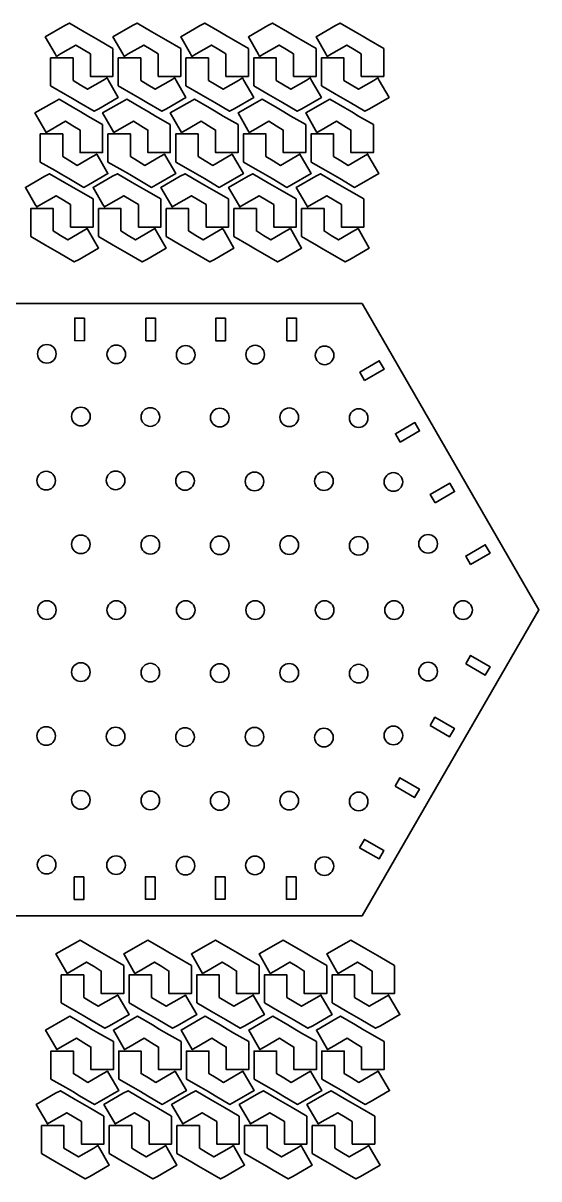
# Model space of a CAD drawing. Header units: inches. Extents: x 11 to 1716, y -770 to -4.
# Drawn here: x 725.7 to 886.3, y -748.4 to -388.7 of the extents above; entities that cross this region are included whole.
import ezdxf

# ---------------------------------------------------------------- set-up
doc = ezdxf.new("R2010")
doc.units = ezdxf.units.IN
doc.header["$MEASUREMENT"] = 0
doc.layers.add('Capa 1', color=7, linetype='Continuous')

msp = doc.modelspace()

# ---------------------------------------------------------------- linework, layer by layer
at = {"layer": 'Capa 1', "color": 250, "lineweight": 35, "true_color": 0x1c1c1b}
for points in [[(753.66, -396.54), (753.66, -405.27), (746.66, -405.27), (746.66, -398.27), (744.43, -396.91), (742.14, -395.51), (737.36, -398.27), (736.08, -399.01), (735.65, -398.27), (732.58, -392.95), (738.64, -389.45), (740.11, -388.67), (744.73, -391.38), (746.89, -392.64), (749.06, -393.89), (753.66, -396.54)], [(774.75, -396.54), (774.75, -405.27), (767.75, -405.27), (767.75, -398.27), (765.51, -396.91), (763.23, -395.51), (758.44, -398.27), (757.16, -399.01), (756.73, -398.27), (753.66, -392.95), (759.73, -389.45), (761.2, -388.67), (765.81, -391.38), (767.98, -392.64), (770.15, -393.89), (774.75, -396.54)], [(795.83, -396.54), (795.83, -405.27), (788.83, -405.27), (788.83, -398.27), (786.6, -396.91), (784.31, -395.51), (779.53, -398.27), (778.25, -399.01), (777.82, -398.27), (774.75, -392.95), (780.81, -389.45), (782.28, -388.67), (786.9, -391.38), (789.07, -392.64), (791.23, -393.89), (795.83, -396.54)], [(816.92, -396.54), (816.92, -405.27), (809.92, -405.27), (809.92, -398.27), (807.69, -396.91), (805.4, -395.51), (800.62, -398.27), (799.33, -399.01), (798.9, -398.27), (795.83, -392.95), (801.9, -389.45), (803.37, -388.67), (807.99, -391.38), (810.15, -392.64), (812.32, -393.89), (816.92, -396.54)], [(838, -396.54), (838, -405.27), (831, -405.27), (831, -398.27), (828.77, -396.91), (826.48, -395.51), (821.7, -398.27), (820.42, -399.01), (819.99, -398.27), (816.92, -392.95), (822.98, -389.45), (824.45, -388.67), (829.07, -391.38), (831.24, -392.64), (833.4, -393.89), (838, -396.54)], [(734.24, -408.22), (734.24, -399.49), (741.24, -399.49), (741.24, -406.49), (743.48, -407.85), (745.76, -409.25), (750.55, -406.49), (751.83, -405.75), (752.26, -406.49), (755.33, -411.81), (749.26, -415.31), (747.79, -416.09), (743.18, -413.38), (741.01, -412.13), (738.84, -410.88), (734.24, -408.22)], [(755.33, -408.22), (755.33, -399.49), (762.33, -399.49), (762.33, -406.49), (764.56, -407.85), (766.85, -409.25), (771.63, -406.49), (772.91, -405.75), (773.34, -406.49), (776.41, -411.81), (770.35, -415.31), (768.88, -416.09), (764.26, -413.38), (762.1, -412.13), (759.93, -410.88), (755.33, -408.22)], [(776.41, -408.22), (776.41, -399.49), (783.41, -399.49), (783.41, -406.49), (785.65, -407.85), (787.94, -409.25), (792.72, -406.49), (794, -405.75), (794.43, -406.49), (797.5, -411.81), (791.44, -415.31), (789.96, -416.09), (785.35, -413.38), (783.18, -412.13), (781.01, -410.88), (776.41, -408.22)], [(797.5, -408.22), (797.5, -399.49), (804.5, -399.49), (804.5, -406.49), (806.73, -407.85), (809.02, -409.25), (813.8, -406.49), (815.09, -405.75), (815.51, -406.49), (818.59, -411.81), (812.52, -415.31), (811.05, -416.09), (806.43, -413.38), (804.27, -412.13), (802.1, -410.88), (797.5, -408.22)], [(818.59, -408.22), (818.59, -399.49), (825.58, -399.49), (825.58, -406.49), (827.82, -407.85), (830.11, -409.25), (834.89, -406.49), (836.17, -405.75), (836.6, -406.49), (839.67, -411.81), (833.61, -415.31), (832.14, -416.09), (827.52, -413.38), (825.35, -412.13), (823.19, -410.88), (818.59, -408.22)], [(750.44, -420.23), (750.44, -428.96), (743.44, -428.96), (743.44, -421.96), (741.21, -420.6), (738.92, -419.2), (734.14, -421.96), (732.86, -422.7), (732.43, -421.96), (729.36, -416.64), (735.42, -413.14), (736.89, -412.36), (741.51, -415.08), (743.68, -416.33), (745.84, -417.58), (750.44, -420.23)], [(771.53, -420.23), (771.53, -428.96), (764.53, -428.96), (764.53, -421.96), (762.3, -420.6), (760.01, -419.2), (755.23, -421.96), (753.94, -422.7), (753.52, -421.96), (750.44, -416.64), (756.51, -413.14), (757.98, -412.36), (762.6, -415.08), (764.76, -416.33), (766.93, -417.58), (771.53, -420.23)], [(792.61, -420.23), (792.61, -428.96), (785.61, -428.96), (785.61, -421.96), (783.38, -420.6), (781.09, -419.2), (776.31, -421.96), (775.03, -422.7), (774.6, -421.96), (771.53, -416.64), (777.59, -413.14), (779.06, -412.36), (783.68, -415.08), (785.85, -416.33), (788.01, -417.58), (792.61, -420.23)], [(813.7, -420.23), (813.7, -428.96), (806.7, -428.96), (806.7, -421.96), (804.47, -420.6), (802.18, -419.2), (797.4, -421.96), (796.11, -422.7), (795.69, -421.96), (792.61, -416.64), (798.68, -413.14), (800.15, -412.36), (804.77, -415.08), (806.93, -416.33), (809.1, -417.58), (813.7, -420.23)], [(834.78, -420.23), (834.78, -428.96), (827.79, -428.96), (827.79, -421.96), (825.55, -420.6), (823.26, -419.2), (818.48, -421.96), (817.2, -422.7), (816.77, -421.96), (813.7, -416.64), (819.76, -413.14), (821.23, -412.36), (825.85, -415.08), (828.02, -416.33), (830.18, -417.58), (834.78, -420.23)], [(731.02, -431.92), (731.02, -423.18), (738.02, -423.18), (738.02, -430.18), (740.26, -431.55), (742.55, -432.94), (747.33, -430.18), (748.61, -429.44), (749.04, -430.18), (752.11, -435.5), (746.05, -439), (744.57, -439.79), (739.96, -437.07), (737.79, -435.82), (735.62, -434.57), (731.02, -431.92)], [(752.11, -431.92), (752.11, -423.18), (759.11, -423.18), (759.11, -430.18), (761.34, -431.55), (763.63, -432.94), (768.41, -430.18), (769.7, -429.44), (770.12, -430.18), (773.2, -435.5), (767.13, -439), (765.66, -439.79), (761.04, -437.07), (758.88, -435.82), (756.71, -434.57), (752.11, -431.92)], [(773.2, -431.92), (773.2, -423.18), (780.19, -423.18), (780.19, -430.18), (782.43, -431.55), (784.72, -432.94), (789.5, -430.18), (790.78, -429.44), (791.21, -430.18), (794.28, -435.5), (788.22, -439), (786.75, -439.79), (782.13, -437.07), (779.96, -435.82), (777.8, -434.57), (773.2, -431.92)], [(794.28, -431.92), (794.28, -423.18), (801.28, -423.18), (801.28, -430.18), (803.51, -431.55), (805.8, -432.94), (810.58, -430.18), (811.87, -429.44), (812.29, -430.18), (815.37, -435.5), (809.3, -439), (807.83, -439.79), (803.21, -437.07), (801.05, -435.82), (798.88, -434.57), (794.28, -431.92)], [(815.37, -431.92), (815.37, -423.18), (822.37, -423.18), (822.37, -430.18), (824.6, -431.55), (826.89, -432.94), (831.67, -430.18), (832.95, -429.44), (833.38, -430.18), (836.45, -435.5), (830.39, -439), (828.92, -439.79), (824.3, -437.07), (822.13, -435.82), (819.97, -434.57), (815.37, -431.92)], [(747.49, -443.41), (747.49, -452.15), (740.49, -452.15), (740.49, -445.15), (738.26, -443.78), (735.97, -442.39), (731.19, -445.15), (729.91, -445.89), (729.48, -445.15), (726.41, -439.83), (732.47, -436.33), (733.94, -435.54), (738.56, -438.26), (740.72, -439.51), (742.89, -440.76), (747.49, -443.41)], [(768.58, -443.41), (768.58, -452.15), (761.58, -452.15), (761.58, -445.15), (759.34, -443.78), (757.05, -442.39), (752.27, -445.15), (750.99, -445.89), (750.56, -445.15), (747.49, -439.83), (753.56, -436.33), (755.03, -435.54), (759.64, -438.26), (761.81, -439.51), (763.98, -440.76), (768.58, -443.41)], [(789.66, -443.41), (789.66, -452.15), (782.66, -452.15), (782.66, -445.15), (780.43, -443.78), (778.14, -442.39), (773.36, -445.15), (772.08, -445.89), (771.65, -445.15), (768.58, -439.83), (774.64, -436.33), (776.11, -435.54), (780.73, -438.26), (782.9, -439.51), (785.06, -440.76), (789.66, -443.41)], [(810.75, -443.41), (810.75, -452.15), (803.75, -452.15), (803.75, -445.15), (801.52, -443.78), (799.23, -442.39), (794.45, -445.15), (793.16, -445.89), (792.73, -445.15), (789.66, -439.83), (795.73, -436.33), (797.2, -435.54), (801.82, -438.26), (803.98, -439.51), (806.15, -440.76), (810.75, -443.41)], [(831.83, -443.41), (831.83, -452.15), (824.83, -452.15), (824.83, -445.15), (822.6, -443.78), (820.31, -442.39), (815.53, -445.15), (814.25, -445.89), (813.82, -445.15), (810.75, -439.83), (816.81, -436.33), (818.28, -435.54), (822.9, -438.26), (825.07, -439.51), (827.23, -440.76), (831.83, -443.41)], [(728.07, -455.1), (728.07, -446.37), (735.07, -446.37), (735.07, -453.37), (737.31, -454.73), (739.59, -456.13), (744.38, -453.37), (745.66, -452.63), (746.09, -453.37), (749.16, -458.69), (743.09, -462.19), (741.62, -462.97), (737.01, -460.25), (734.84, -459), (732.67, -457.75), (728.07, -455.1)], [(749.16, -455.1), (749.16, -446.37), (756.16, -446.37), (756.16, -453.37), (758.39, -454.73), (760.68, -456.13), (765.46, -453.37), (766.74, -452.63), (767.17, -453.37), (770.24, -458.69), (764.18, -462.19), (762.71, -462.97), (758.09, -460.25), (755.92, -459), (753.76, -457.75), (749.16, -455.1)], [(770.24, -455.1), (770.24, -446.37), (777.24, -446.37), (777.24, -453.37), (779.48, -454.73), (781.77, -456.13), (786.55, -453.37), (787.83, -452.63), (788.26, -453.37), (791.33, -458.69), (785.27, -462.19), (783.79, -462.97), (779.18, -460.25), (777.01, -459), (774.84, -457.75), (770.24, -455.1)], [(791.33, -455.1), (791.33, -446.37), (798.33, -446.37), (798.33, -453.37), (800.56, -454.73), (802.85, -456.13), (807.63, -453.37), (808.92, -452.63), (809.34, -453.37), (812.42, -458.69), (806.35, -462.19), (804.88, -462.97), (800.26, -460.25), (798.1, -459), (795.93, -457.75), (791.33, -455.1)], [(812.42, -455.1), (812.42, -446.37), (819.41, -446.37), (819.41, -453.37), (821.65, -454.73), (823.94, -456.13), (828.72, -453.37), (830, -452.63), (830.43, -453.37), (833.5, -458.69), (827.44, -462.19), (825.97, -462.97), (821.35, -460.25), (819.18, -459), (817.02, -457.75), (812.42, -455.1)], [(831.32, -475.98), (886.32, -571.24), (831.32, -666.51), (721.32, -666.51), (666.32, -571.24), (721.32, -475.98), (831.32, -475.98)], [(757, -681.97), (757, -690.7), (750, -690.7), (750, -683.7), (747.76, -682.34), (745.47, -680.94), (740.69, -683.7), (739.41, -684.44), (738.98, -683.7), (735.91, -678.38), (741.98, -674.88), (743.45, -674.1), (748.06, -676.81), (750.23, -678.06), (752.4, -679.31), (757, -681.97)], [(778.08, -681.97), (778.08, -690.7), (771.08, -690.7), (771.08, -683.7), (768.85, -682.34), (766.56, -680.94), (761.78, -683.7), (760.5, -684.44), (760.07, -683.7), (757, -678.38), (763.06, -674.88), (764.53, -674.1), (769.15, -676.81), (771.32, -678.06), (773.48, -679.31), (778.08, -681.97)], [(799.17, -681.97), (799.17, -690.7), (792.17, -690.7), (792.17, -683.7), (789.94, -682.34), (787.65, -680.94), (782.87, -683.7), (781.58, -684.44), (781.15, -683.7), (778.08, -678.38), (784.15, -674.88), (785.62, -674.1), (790.24, -676.81), (792.4, -678.06), (794.57, -679.31), (799.17, -681.97)], [(820.25, -681.97), (820.25, -690.7), (813.25, -690.7), (813.25, -683.7), (811.02, -682.34), (808.73, -680.94), (803.95, -683.7), (802.67, -684.44), (802.24, -683.7), (799.17, -678.38), (805.23, -674.88), (806.7, -674.1), (811.32, -676.81), (813.49, -678.06), (815.65, -679.31), (820.25, -681.97)], [(841.34, -681.97), (841.34, -690.7), (834.34, -690.7), (834.34, -683.7), (832.11, -682.34), (829.82, -680.94), (825.04, -683.7), (823.75, -684.44), (823.33, -683.7), (820.25, -678.38), (826.32, -674.88), (827.79, -674.1), (832.41, -676.81), (834.57, -678.06), (836.74, -679.31), (841.34, -681.97)], [(737.58, -693.65), (737.58, -684.92), (744.58, -684.92), (744.58, -691.92), (746.81, -693.28), (749.1, -694.68), (753.88, -691.92), (755.16, -691.18), (755.59, -691.92), (758.66, -697.24), (752.6, -700.74), (751.13, -701.52), (746.51, -698.8), (744.34, -697.55), (742.18, -696.3), (737.58, -693.65)], [(758.66, -693.65), (758.66, -684.92), (765.66, -684.92), (765.66, -691.92), (767.9, -693.28), (770.19, -694.68), (774.97, -691.92), (776.25, -691.18), (776.68, -691.92), (779.75, -697.24), (773.69, -700.74), (772.21, -701.52), (767.6, -698.8), (765.43, -697.55), (763.26, -696.3), (758.66, -693.65)], [(779.75, -693.65), (779.75, -684.92), (786.75, -684.92), (786.75, -691.92), (788.98, -693.28), (791.27, -694.68), (796.05, -691.92), (797.34, -691.18), (797.76, -691.92), (800.83, -697.24), (794.77, -700.74), (793.3, -701.52), (788.68, -698.8), (786.52, -697.55), (784.35, -696.3), (779.75, -693.65)], [(800.83, -693.65), (800.83, -684.92), (807.83, -684.92), (807.83, -691.92), (810.07, -693.28), (812.36, -694.68), (817.14, -691.92), (818.42, -691.18), (818.85, -691.92), (821.92, -697.24), (815.86, -700.74), (814.39, -701.52), (809.77, -698.8), (807.6, -697.55), (805.44, -696.3), (800.83, -693.65)], [(821.92, -693.65), (821.92, -684.92), (828.92, -684.92), (828.92, -691.92), (831.15, -693.28), (833.44, -694.68), (838.22, -691.92), (839.51, -691.18), (839.93, -691.92), (843.01, -697.24), (836.94, -700.74), (835.47, -701.52), (830.85, -698.8), (828.69, -697.55), (826.52, -696.3), (821.92, -693.65)], [(753.78, -705.66), (753.78, -714.39), (746.78, -714.39), (746.78, -707.39), (744.55, -706.03), (742.26, -704.63), (737.48, -707.39), (736.19, -708.13), (735.76, -707.39), (732.69, -702.07), (738.76, -698.57), (740.23, -697.79), (744.85, -700.5), (747.01, -701.76), (749.18, -703), (753.78, -705.66)], [(774.86, -705.66), (774.86, -714.39), (767.86, -714.39), (767.86, -707.39), (765.63, -706.03), (763.34, -704.63), (758.56, -707.39), (757.28, -708.13), (756.85, -707.39), (753.78, -702.07), (759.84, -698.57), (761.31, -697.79), (765.93, -700.5), (768.1, -701.76), (770.26, -703), (774.86, -705.66)], [(795.95, -705.66), (795.95, -714.39), (788.95, -714.39), (788.95, -707.39), (786.72, -706.03), (784.43, -704.63), (779.65, -707.39), (778.36, -708.13), (777.94, -707.39), (774.86, -702.07), (780.93, -698.57), (782.4, -697.79), (787.02, -700.5), (789.18, -701.76), (791.35, -703), (795.95, -705.66)], [(817.03, -705.66), (817.03, -714.39), (810.04, -714.39), (810.04, -707.39), (807.8, -706.03), (805.51, -704.63), (800.73, -707.39), (799.45, -708.13), (799.02, -707.39), (795.95, -702.07), (802.01, -698.57), (803.48, -697.79), (808.1, -700.5), (810.27, -701.76), (812.43, -703), (817.03, -705.66)], [(838.12, -705.66), (838.12, -714.39), (831.12, -714.39), (831.12, -707.39), (828.89, -706.03), (826.6, -704.63), (821.82, -707.39), (820.53, -708.13), (820.11, -707.39), (817.03, -702.07), (823.1, -698.57), (824.57, -697.79), (829.19, -700.5), (831.35, -701.76), (833.52, -703), (838.12, -705.66)], [(734.36, -717.34), (734.36, -708.61), (741.36, -708.61), (741.36, -715.61), (743.59, -716.97), (745.88, -718.37), (750.66, -715.61), (751.95, -714.87), (752.37, -715.61), (755.45, -720.93), (749.38, -724.43), (747.91, -725.21), (743.29, -722.5), (741.13, -721.24), (738.96, -720), (734.36, -717.34)], [(755.45, -717.34), (755.45, -708.61), (762.44, -708.61), (762.44, -715.61), (764.68, -716.97), (766.97, -718.37), (771.75, -715.61), (773.03, -714.87), (773.46, -715.61), (776.53, -720.93), (770.47, -724.43), (769, -725.21), (764.38, -722.5), (762.21, -721.24), (760.05, -720), (755.45, -717.34)], [(776.53, -717.34), (776.53, -708.61), (783.53, -708.61), (783.53, -715.61), (785.76, -716.97), (788.05, -718.37), (792.83, -715.61), (794.12, -714.87), (794.54, -715.61), (797.62, -720.93), (791.55, -724.43), (790.08, -725.21), (785.46, -722.5), (783.3, -721.24), (781.13, -720), (776.53, -717.34)], [(797.62, -717.34), (797.62, -708.61), (804.62, -708.61), (804.62, -715.61), (806.85, -716.97), (809.14, -718.37), (813.92, -715.61), (815.2, -714.87), (815.63, -715.61), (818.7, -720.93), (812.64, -724.43), (811.17, -725.21), (806.55, -722.5), (804.38, -721.24), (802.22, -720), (797.62, -717.34)], [(818.7, -717.34), (818.7, -708.61), (825.7, -708.61), (825.7, -715.61), (827.93, -716.97), (830.22, -718.37), (835, -715.61), (836.29, -714.87), (836.71, -715.61), (839.79, -720.93), (833.72, -724.43), (832.25, -725.21), (827.63, -722.5), (825.47, -721.24), (823.3, -720), (818.7, -717.34)], [(750.83, -728.84), (750.83, -737.57), (743.83, -737.57), (743.83, -730.57), (741.59, -729.21), (739.3, -727.81), (734.52, -730.57), (733.24, -731.31), (732.81, -730.57), (729.74, -725.25), (735.8, -721.75), (737.28, -720.97), (741.89, -723.69), (744.06, -724.94), (746.23, -726.19), (750.83, -728.84)], [(771.91, -728.84), (771.91, -737.57), (764.91, -737.57), (764.91, -730.57), (762.68, -729.21), (760.39, -727.81), (755.61, -730.57), (754.33, -731.31), (753.9, -730.57), (750.83, -725.25), (756.89, -721.75), (758.36, -720.97), (762.98, -723.69), (765.15, -724.94), (767.31, -726.19), (771.91, -728.84)], [(793, -728.84), (793, -737.57), (786, -737.57), (786, -730.57), (783.77, -729.21), (781.48, -727.81), (776.7, -730.57), (775.41, -731.31), (774.98, -730.57), (771.91, -725.25), (777.98, -721.75), (779.45, -720.97), (784.06, -723.69), (786.23, -724.94), (788.4, -726.19), (793, -728.84)], [(814.08, -728.84), (814.08, -737.57), (807.08, -737.57), (807.08, -730.57), (804.85, -729.21), (802.56, -727.81), (797.78, -730.57), (796.5, -731.31), (796.07, -730.57), (793, -725.25), (799.06, -721.75), (800.53, -720.97), (805.15, -723.69), (807.32, -724.94), (809.48, -726.19), (814.08, -728.84)], [(835.17, -728.84), (835.17, -737.57), (828.17, -737.57), (828.17, -730.57), (825.94, -729.21), (823.65, -727.81), (818.87, -730.57), (817.58, -731.31), (817.16, -730.57), (814.08, -725.25), (820.15, -721.75), (821.62, -720.97), (826.24, -723.69), (828.4, -724.94), (830.57, -726.19), (835.17, -728.84)], [(731.41, -740.53), (731.41, -731.79), (738.41, -731.79), (738.41, -738.79), (740.64, -740.15), (742.93, -741.55), (747.71, -738.79), (748.99, -738.05), (749.42, -738.79), (752.49, -744.11), (746.43, -747.61), (744.96, -748.4), (740.34, -745.68), (738.17, -744.43), (736.01, -743.18), (731.41, -740.53)], [(752.49, -740.53), (752.49, -731.79), (759.49, -731.79), (759.49, -738.79), (761.73, -740.15), (764.02, -741.55), (768.8, -738.79), (770.08, -738.05), (770.51, -738.79), (773.58, -744.11), (767.52, -747.61), (766.04, -748.4), (761.43, -745.68), (759.26, -744.43), (757.09, -743.18), (752.49, -740.53)], [(773.58, -740.53), (773.58, -731.79), (780.58, -731.79), (780.58, -738.79), (782.81, -740.15), (785.1, -741.55), (789.88, -738.79), (791.17, -738.05), (791.59, -738.79), (794.66, -744.11), (788.6, -747.61), (787.13, -748.4), (782.51, -745.68), (780.35, -744.43), (778.18, -743.18), (773.58, -740.53)], [(794.66, -740.53), (794.66, -731.79), (801.66, -731.79), (801.66, -738.79), (803.9, -740.15), (806.19, -741.55), (810.97, -738.79), (812.25, -738.05), (812.68, -738.79), (815.75, -744.11), (809.69, -747.61), (808.21, -748.4), (803.6, -745.68), (801.43, -744.43), (799.27, -743.18), (794.66, -740.53)], [(815.75, -740.53), (815.75, -731.79), (822.75, -731.79), (822.75, -738.79), (824.98, -740.15), (827.27, -741.55), (832.05, -738.79), (833.34, -738.05), (833.76, -738.79), (836.84, -744.11), (830.77, -747.61), (829.3, -748.4), (824.68, -745.68), (822.52, -744.43), (820.35, -743.18), (815.75, -740.53)]]:
    msp.add_lwpolyline(points, dxfattribs=at)
at = {"layer": 'Capa 1', "color": 242, "lineweight": 35, "true_color": 0xe5202d}
for points in [[(744.76, -487.51), (744.76, -480.51), (741.76, -480.5), (741.76, -487.5), (744.76, -487.51)], [(766.92, -487.51), (766.93, -480.51), (763.93, -480.51), (763.92, -487.51), (766.92, -487.51)], [(788.7, -487.52), (788.7, -480.52), (785.7, -480.52), (785.7, -487.52), (788.7, -487.52)], [(810.85, -487.52), (810.85, -480.52), (807.85, -480.52), (807.85, -487.52), (810.85, -487.52)], [(832.05, -499.88), (838.11, -496.38), (836.61, -493.78), (830.55, -497.28), (832.05, -499.88)], [(843.12, -519.08), (849.18, -515.59), (847.68, -512.99), (841.62, -516.48), (843.12, -519.08)], [(853.99, -537.95), (860.06, -534.46), (858.56, -531.86), (852.49, -535.35), (853.99, -537.95)], [(865.05, -557.14), (871.11, -553.64), (869.62, -551.04), (863.55, -554.54), (865.05, -557.14)], [(863.53, -588.09), (869.59, -591.59), (871.09, -588.99), (865.03, -585.49), (863.53, -588.09)], [(852.44, -607.29), (858.5, -610.79), (860, -608.19), (853.94, -604.69), (852.44, -607.29)], [(841.55, -626.15), (847.61, -629.65), (849.11, -627.05), (843.05, -623.55), (841.55, -626.15)], [(830.48, -645.33), (836.54, -648.83), (838.04, -646.23), (831.98, -642.73), (830.48, -645.33)], [(744.61, -654.39), (744.62, -661.39), (741.62, -661.39), (741.61, -654.39), (744.61, -654.39)], [(766.78, -654.38), (766.78, -661.38), (763.78, -661.38), (763.78, -654.38), (766.78, -654.38)], [(788.56, -654.37), (788.56, -661.37), (785.56, -661.38), (785.56, -654.38), (788.56, -654.37)], [(810.71, -654.37), (810.71, -661.37), (807.71, -661.37), (807.71, -654.37), (810.71, -654.37)]]:
    msp.add_lwpolyline(points, dxfattribs=at)
for points in [[(735.96, -491.6), (735.96, -493.2), (734.66, -494.5), (733.06, -494.5), (731.46, -494.5), (730.16, -493.2), (730.16, -491.6), (730.16, -489.99), (731.46, -488.7), (733.06, -488.7), (734.66, -488.7), (735.96, -489.99), (735.96, -491.6)], [(757.59, -491.76), (757.59, -493.36), (756.29, -494.66), (754.69, -494.66), (753.09, -494.66), (751.79, -493.36), (751.79, -491.76), (751.79, -490.16), (753.09, -488.86), (754.69, -488.86), (756.29, -488.86), (757.59, -490.16), (757.59, -491.76)], [(779.22, -491.92), (779.22, -493.52), (777.92, -494.82), (776.32, -494.82), (774.72, -494.82), (773.42, -493.52), (773.42, -491.92), (773.42, -490.32), (774.72, -489.02), (776.32, -489.02), (777.92, -489.02), (779.22, -490.32), (779.22, -491.92)], [(800.85, -491.84), (800.85, -493.44), (799.55, -494.74), (797.95, -494.74), (796.35, -494.74), (795.05, -493.44), (795.05, -491.84), (795.05, -490.24), (796.35, -488.94), (797.95, -488.94), (799.55, -488.94), (800.85, -490.24), (800.85, -491.84)], [(822.48, -492.08), (822.48, -493.68), (821.18, -494.98), (819.58, -494.98), (817.97, -494.98), (816.68, -493.68), (816.68, -492.08), (816.68, -490.48), (817.97, -489.18), (819.58, -489.18), (821.18, -489.18), (822.48, -490.48), (822.48, -492.08)], [(746.58, -511.12), (746.58, -512.72), (745.28, -514.02), (743.68, -514.02), (742.07, -514.02), (740.78, -512.72), (740.78, -511.12), (740.78, -509.52), (742.07, -508.22), (743.68, -508.22), (745.28, -508.22), (746.58, -509.52), (746.58, -511.12)], [(768.21, -511.28), (768.21, -512.88), (766.91, -514.18), (765.31, -514.18), (763.7, -514.18), (762.41, -512.88), (762.41, -511.28), (762.41, -509.68), (763.7, -508.38), (765.31, -508.38), (766.91, -508.38), (768.21, -509.68), (768.21, -511.28)], [(789.83, -511.44), (789.83, -513.04), (788.54, -514.34), (786.93, -514.34), (785.33, -514.34), (784.03, -513.04), (784.03, -511.44), (784.03, -509.84), (785.33, -508.54), (786.93, -508.54), (788.54, -508.54), (789.83, -509.84), (789.83, -511.44)], [(811.46, -511.36), (811.46, -512.96), (810.17, -514.26), (808.56, -514.26), (806.96, -514.26), (805.66, -512.96), (805.66, -511.36), (805.66, -509.76), (806.96, -508.46), (808.56, -508.46), (810.17, -508.46), (811.46, -509.76), (811.46, -511.36)], [(833.09, -511.6), (833.09, -513.2), (831.79, -514.5), (830.19, -514.5), (828.59, -514.5), (827.29, -513.2), (827.29, -511.6), (827.29, -510), (828.59, -508.7), (830.19, -508.7), (831.79, -508.7), (833.09, -510), (833.09, -511.6)], [(735.76, -531.07), (735.76, -532.68), (734.46, -533.97), (732.86, -533.97), (731.25, -533.97), (729.96, -532.68), (729.96, -531.07), (729.96, -529.47), (731.25, -528.17), (732.86, -528.17), (734.46, -528.17), (735.76, -529.47), (735.76, -531.07)], [(757.38, -530.99), (757.38, -532.6), (756.09, -533.89), (754.48, -533.89), (752.88, -533.89), (751.58, -532.6), (751.58, -530.99), (751.58, -529.39), (752.88, -528.09), (754.48, -528.09), (756.09, -528.09), (757.38, -529.39), (757.38, -530.99)], [(779.01, -531.15), (779.01, -532.76), (777.71, -534.05), (776.11, -534.05), (774.51, -534.05), (773.21, -532.76), (773.21, -531.15), (773.21, -529.55), (774.51, -528.25), (776.11, -528.25), (777.71, -528.25), (779.01, -529.55), (779.01, -531.15)], [(800.64, -531.32), (800.64, -532.92), (799.34, -534.22), (797.74, -534.22), (796.14, -534.22), (794.84, -532.92), (794.84, -531.32), (794.84, -529.71), (796.14, -528.42), (797.74, -528.42), (799.34, -528.42), (800.64, -529.71), (800.64, -531.32)], [(822.27, -531.24), (822.27, -532.84), (820.97, -534.14), (819.37, -534.14), (817.77, -534.14), (816.47, -532.84), (816.47, -531.24), (816.47, -529.63), (817.77, -528.34), (819.37, -528.34), (820.97, -528.34), (822.27, -529.63), (822.27, -531.24)], [(843.9, -531.48), (843.9, -533.08), (842.6, -534.38), (841, -534.38), (839.4, -534.38), (838.1, -533.08), (838.1, -531.48), (838.1, -529.88), (839.4, -528.58), (841, -528.58), (842.6, -528.58), (843.9, -529.88), (843.9, -531.48)], [(746.57, -550.89), (746.57, -552.49), (745.27, -553.79), (743.67, -553.79), (742.07, -553.79), (740.77, -552.49), (740.77, -550.89), (740.77, -549.29), (742.07, -547.99), (743.67, -547.99), (745.27, -547.99), (746.57, -549.29), (746.57, -550.89)], [(768.2, -551.05), (768.2, -552.65), (766.9, -553.95), (765.3, -553.95), (763.7, -553.95), (762.4, -552.65), (762.4, -551.05), (762.4, -549.45), (763.7, -548.15), (765.3, -548.15), (766.9, -548.15), (768.2, -549.45), (768.2, -551.05)], [(789.83, -551.21), (789.83, -552.81), (788.53, -554.11), (786.93, -554.11), (785.32, -554.11), (784.03, -552.81), (784.03, -551.21), (784.03, -549.61), (785.32, -548.31), (786.93, -548.31), (788.53, -548.31), (789.83, -549.61), (789.83, -551.21)], [(811.46, -551.13), (811.46, -552.73), (810.16, -554.03), (808.56, -554.03), (806.95, -554.03), (805.66, -552.73), (805.66, -551.13), (805.66, -549.53), (806.95, -548.23), (808.56, -548.23), (810.16, -548.23), (811.46, -549.53), (811.46, -551.13)], [(833.08, -551.37), (833.08, -552.97), (831.79, -554.27), (830.18, -554.27), (828.58, -554.27), (827.28, -552.97), (827.28, -551.37), (827.28, -549.77), (828.58, -548.47), (830.18, -548.47), (831.79, -548.47), (833.08, -549.77), (833.08, -551.37)], [(854.71, -550.73), (854.71, -552.33), (853.41, -553.63), (851.81, -553.63), (850.21, -553.63), (848.91, -552.33), (848.91, -550.73), (848.91, -549.13), (850.21, -547.83), (851.81, -547.83), (853.41, -547.83), (854.71, -549.13), (854.71, -550.73)], [(735.97, -571.36), (735.97, -572.96), (734.67, -574.26), (733.07, -574.26), (731.47, -574.26), (730.17, -572.96), (730.17, -571.36), (730.17, -569.75), (731.47, -568.46), (733.07, -568.46), (734.67, -568.46), (735.97, -569.75), (735.97, -571.36)], [(757.6, -571.36), (757.6, -572.96), (756.3, -574.26), (754.7, -574.26), (753.09, -574.26), (751.8, -572.96), (751.8, -571.36), (751.8, -569.75), (753.09, -568.46), (754.7, -568.46), (756.3, -568.46), (757.6, -569.75), (757.6, -571.36)], [(779.23, -571.36), (779.23, -572.96), (777.93, -574.26), (776.33, -574.26), (774.72, -574.26), (773.43, -572.96), (773.43, -571.36), (773.43, -569.75), (774.72, -568.46), (776.33, -568.46), (777.93, -568.46), (779.23, -569.75), (779.23, -571.36)], [(800.85, -571.36), (800.85, -572.96), (799.56, -574.26), (797.95, -574.26), (796.35, -574.26), (795.05, -572.96), (795.05, -571.36), (795.05, -569.75), (796.35, -568.46), (797.95, -568.46), (799.56, -568.46), (800.85, -569.75), (800.85, -571.36)], [(822.48, -571.36), (822.48, -572.96), (821.19, -574.26), (819.58, -574.26), (817.98, -574.26), (816.68, -572.96), (816.68, -571.36), (816.68, -569.75), (817.98, -568.46), (819.58, -568.46), (821.19, -568.46), (822.48, -569.75), (822.48, -571.36)], [(844.11, -571.36), (844.11, -572.96), (842.81, -574.26), (841.21, -574.26), (839.61, -574.26), (838.31, -572.96), (838.31, -571.36), (838.31, -569.75), (839.61, -568.46), (841.21, -568.46), (842.81, -568.46), (844.11, -569.75), (844.11, -571.36)], [(865.6, -571.36), (865.6, -572.96), (864.3, -574.26), (862.7, -574.26), (861.1, -574.26), (859.8, -572.96), (859.8, -571.36), (859.8, -569.75), (861.1, -568.46), (862.7, -568.46), (864.3, -568.46), (865.6, -569.75), (865.6, -571.36)], [(746.57, -590.66), (746.57, -592.26), (745.27, -593.56), (743.67, -593.56), (742.07, -593.56), (740.77, -592.26), (740.77, -590.66), (740.77, -589.06), (742.07, -587.76), (743.67, -587.76), (745.27, -587.76), (746.57, -589.06), (746.57, -590.66)], [(768.2, -590.82), (768.2, -592.42), (766.9, -593.72), (765.3, -593.72), (763.7, -593.72), (762.4, -592.42), (762.4, -590.82), (762.4, -589.22), (763.7, -587.92), (765.3, -587.92), (766.9, -587.92), (768.2, -589.22), (768.2, -590.82)], [(789.83, -590.98), (789.83, -592.58), (788.53, -593.88), (786.93, -593.88), (785.32, -593.88), (784.03, -592.58), (784.03, -590.98), (784.03, -589.38), (785.32, -588.08), (786.93, -588.08), (788.53, -588.08), (789.83, -589.38), (789.83, -590.98)], [(811.46, -590.9), (811.46, -592.5), (810.16, -593.8), (808.56, -593.8), (806.95, -593.8), (805.66, -592.5), (805.66, -590.9), (805.66, -589.3), (806.95, -588), (808.56, -588), (810.16, -588), (811.46, -589.3), (811.46, -590.9)], [(833.08, -591.14), (833.08, -592.74), (831.79, -594.04), (830.18, -594.04), (828.58, -594.04), (827.28, -592.74), (827.28, -591.14), (827.28, -589.54), (828.58, -588.24), (830.18, -588.24), (831.79, -588.24), (833.08, -589.54), (833.08, -591.14)], [(854.71, -590.5), (854.71, -592.1), (853.41, -593.4), (851.81, -593.4), (850.21, -593.4), (848.91, -592.1), (848.91, -590.5), (848.91, -588.9), (850.21, -587.6), (851.81, -587.6), (853.41, -587.6), (854.71, -588.9), (854.71, -590.5)], [(735.76, -610.55), (735.76, -612.15), (734.46, -613.45), (732.86, -613.45), (731.25, -613.45), (729.96, -612.15), (729.96, -610.55), (729.96, -608.94), (731.25, -607.65), (732.86, -607.65), (734.46, -607.65), (735.76, -608.94), (735.76, -610.55)], [(757.38, -610.71), (757.38, -612.31), (756.09, -613.61), (754.48, -613.61), (752.88, -613.61), (751.58, -612.31), (751.58, -610.71), (751.58, -609.1), (752.88, -607.81), (754.48, -607.81), (756.09, -607.81), (757.38, -609.1), (757.38, -610.71)], [(800.64, -610.79), (800.64, -612.39), (799.34, -613.69), (797.74, -613.69), (796.14, -613.69), (794.84, -612.39), (794.84, -610.79), (794.84, -609.19), (796.14, -607.89), (797.74, -607.89), (799.34, -607.89), (800.64, -609.19), (800.64, -610.79)], [(843.9, -610.38), (843.9, -611.99), (842.6, -613.28), (841, -613.28), (839.4, -613.28), (838.1, -611.99), (838.1, -610.38), (838.1, -608.78), (839.4, -607.48), (841, -607.48), (842.6, -607.48), (843.9, -608.78), (843.9, -610.38)], [(779.01, -610.87), (779.01, -612.47), (777.71, -613.77), (776.11, -613.77), (774.51, -613.77), (773.21, -612.47), (773.21, -610.87), (773.21, -609.27), (774.51, -607.97), (776.11, -607.97), (777.71, -607.97), (779.01, -609.27), (779.01, -610.87)], [(822.27, -611.03), (822.27, -612.63), (820.97, -613.93), (819.37, -613.93), (817.77, -613.93), (816.47, -612.63), (816.47, -611.03), (816.47, -609.43), (817.77, -608.13), (819.37, -608.13), (820.97, -608.13), (822.27, -609.43), (822.27, -611.03)], [(746.57, -630.44), (746.57, -632.04), (745.27, -633.34), (743.67, -633.34), (742.07, -633.34), (740.77, -632.04), (740.77, -630.44), (740.77, -628.84), (742.07, -627.54), (743.67, -627.54), (745.27, -627.54), (746.57, -628.84), (746.57, -630.44)], [(768.2, -630.6), (768.2, -632.2), (766.9, -633.5), (765.3, -633.5), (763.7, -633.5), (762.4, -632.2), (762.4, -630.6), (762.4, -629), (763.7, -627.7), (765.3, -627.7), (766.9, -627.7), (768.2, -629), (768.2, -630.6)], [(789.83, -630.76), (789.83, -632.37), (788.53, -633.66), (786.93, -633.66), (785.32, -633.66), (784.03, -632.37), (784.03, -630.76), (784.03, -629.16), (785.32, -627.86), (786.93, -627.86), (788.53, -627.86), (789.83, -629.16), (789.83, -630.76)], [(811.46, -630.68), (811.46, -632.28), (810.16, -633.58), (808.56, -633.58), (806.95, -633.58), (805.66, -632.28), (805.66, -630.68), (805.66, -629.08), (806.95, -627.78), (808.56, -627.78), (810.16, -627.78), (811.46, -629.08), (811.46, -630.68)], [(833.08, -630.92), (833.08, -632.53), (831.79, -633.82), (830.18, -633.82), (828.58, -633.82), (827.28, -632.53), (827.28, -630.92), (827.28, -629.32), (828.58, -628.02), (830.18, -628.02), (831.79, -628.02), (833.08, -629.32), (833.08, -630.92)], [(735.9, -650.59), (735.9, -652.19), (734.6, -653.49), (733, -653.49), (731.39, -653.49), (730.1, -652.19), (730.1, -650.59), (730.1, -648.98), (731.39, -647.69), (733, -647.69), (734.6, -647.69), (735.9, -648.98), (735.9, -650.59)], [(757.53, -650.75), (757.53, -652.35), (756.23, -653.65), (754.63, -653.65), (753.02, -653.65), (751.73, -652.35), (751.73, -650.75), (751.73, -649.14), (753.02, -647.85), (754.63, -647.85), (756.23, -647.85), (757.53, -649.14), (757.53, -650.75)], [(779.15, -650.91), (779.15, -652.51), (777.86, -653.81), (776.25, -653.81), (774.65, -653.81), (773.35, -652.51), (773.35, -650.91), (773.35, -649.31), (774.65, -648.01), (776.25, -648.01), (777.86, -648.01), (779.15, -649.31), (779.15, -650.91)], [(800.78, -650.83), (800.78, -652.43), (799.48, -653.73), (797.88, -653.73), (796.28, -653.73), (794.98, -652.43), (794.98, -650.83), (794.98, -649.22), (796.28, -647.93), (797.88, -647.93), (799.48, -647.93), (800.78, -649.22), (800.78, -650.83)], [(822.41, -651.07), (822.41, -652.67), (821.11, -653.97), (819.51, -653.97), (817.91, -653.97), (816.61, -652.67), (816.61, -651.07), (816.61, -649.47), (817.91, -648.17), (819.51, -648.17), (821.11, -648.17), (822.41, -649.47), (822.41, -651.07)]]:
    msp.add_open_spline(points, degree=3, knots=[0, 0, 0, 0, 1, 1, 1, 2, 2, 2, 3, 3, 3, 4, 4, 4, 4], dxfattribs=at)

doc.saveas('drawing.dxf')
